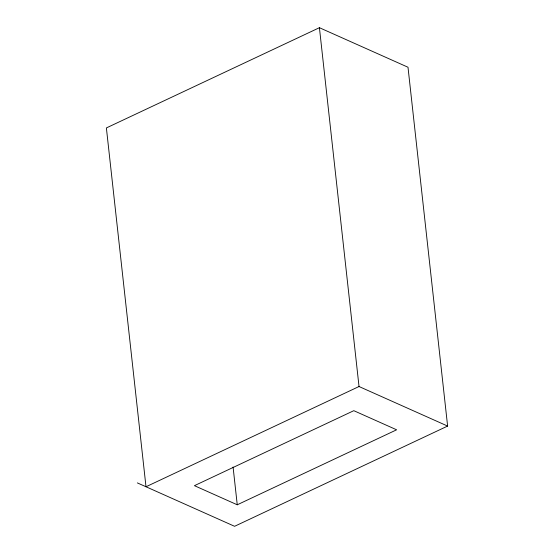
<?xml version="1.0" encoding="UTF-8"?>
<svg xmlns="http://www.w3.org/2000/svg" width="554" height="554" viewBox="0 0 554 554"><rect width="100%" height="100%" fill="white"/><g stroke="black" fill="none" stroke-linecap="round" stroke-linejoin="round"><path stroke-width="0.83" d="M319.416 27.7L106.382 127.932L146 486.758L359.027 386.519L447.618 426.068L408 67.242L319.416 27.7L359.027 386.519M237.251 504.791L396.629 429.8L353.805 410.68L194.426 485.671L237.251 504.791L233.082 467.022M447.618 426.068L234.584 526.3L137.357 482.901"/></g></svg>
